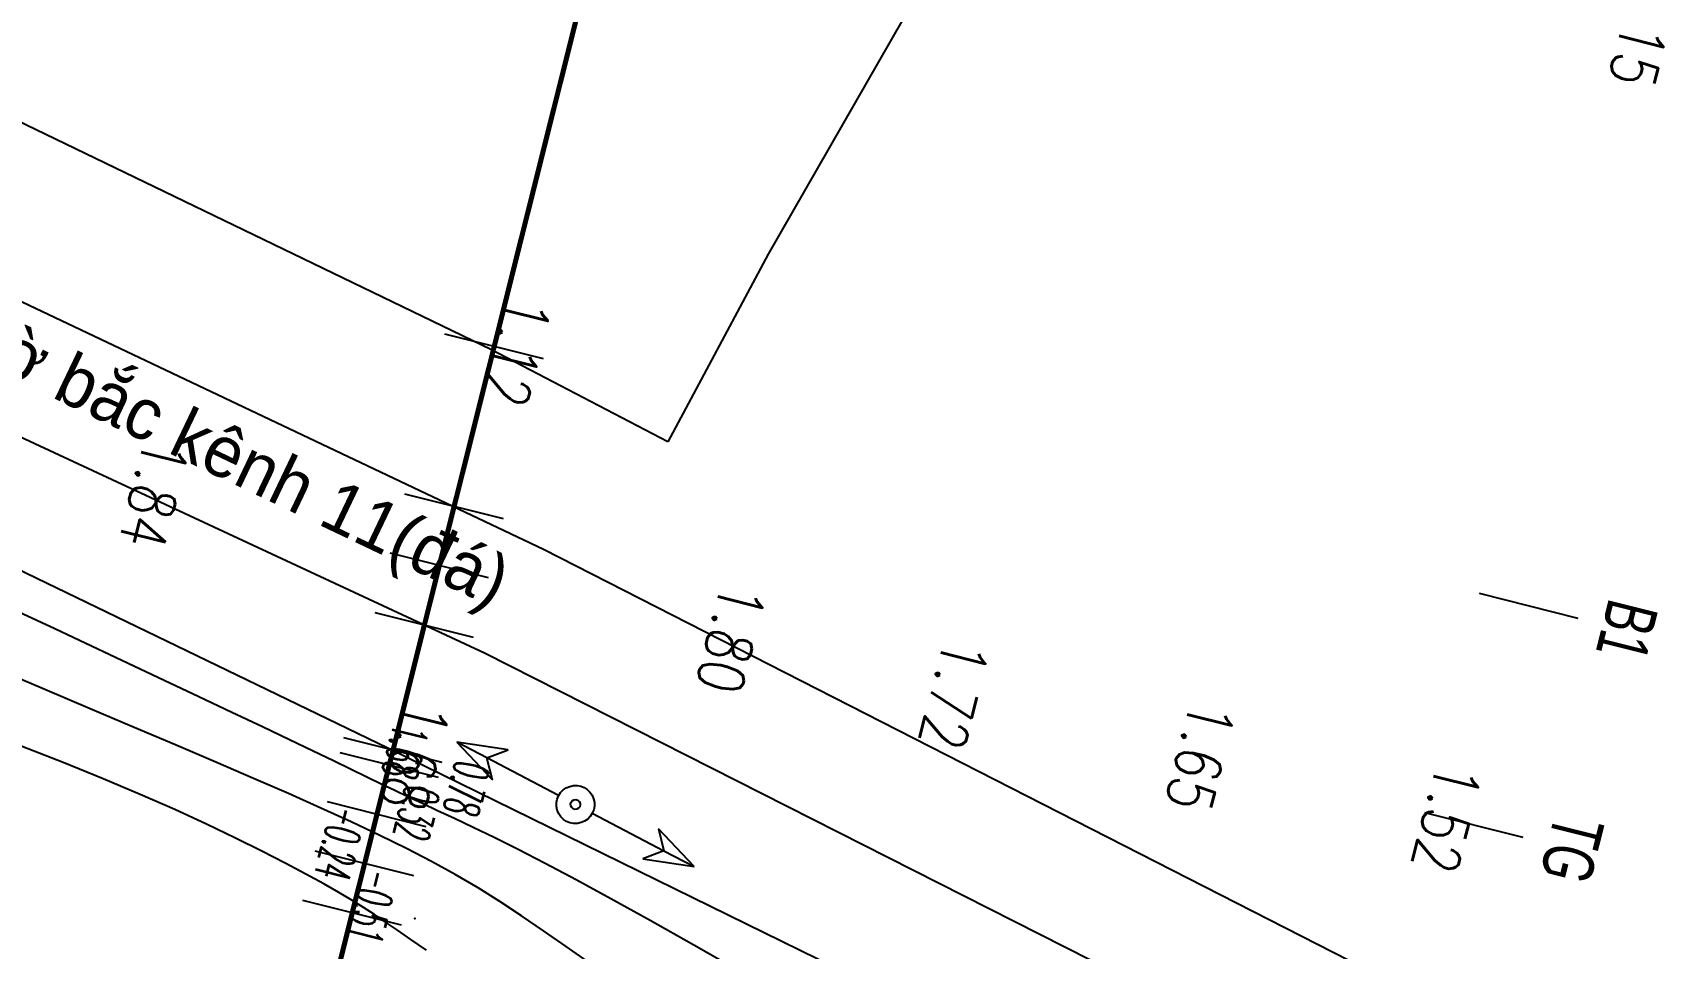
# Model space of a CAD drawing. Header units: metres. Extents: x 583412 to 583840, y 1186334 to 1187497.
# Drawn here: x 583726.14 to 583758.48, y 1187338.2 to 1187356.22 of the extents above; entities that cross this region are included whole.
import ezdxf
from ezdxf.enums import TextEntityAlignment as Align

# ---------------------------------------------------------------- set-up
doc = ezdxf.new("R2010")
doc.units = ezdxf.units.M
doc.header["$MEASUREMENT"] = 0
doc.linetypes.add('DASHDOT2', pattern=[0.5, 0.25, -0.125, 0, -0.125])
doc.layers.get('0').update_dxf_attribs({"lineweight": 35})
for name, color, linetype in [('$For$Printing$', 7, 'Continuous'), ('1111DONG MUC', 2, 'Continuous'), ('CaoDoTN', 2, 'Continuous'), ('DienHaThe-KHKS', 7, 'Continuous'), ('ENTCOC', 6, 'Continuous'), ('KS.leduongdat', 36, 'Continuous'), ('KS.raoxay', 2, 'TUONG-KHKS'), ('ks.text ks', 7, 'Continuous'), ('KS_muong ao', 4, 'TALUYPHAI-KHKS'), ('TENCOCTUYEN', 1, 'Continuous'), ('TimtuyenKS', 7, 'Continuous'), ('TimtuyenTK', 7, 'Continuous')]:
    doc.layers.add(name, color=color, linetype=linetype)
doc.styles.add('ChuSo', font='vnsimple.shx')
doc.styles.add('KT3', font='VHARIALN.TTF', dxfattribs={"width": 0.8, "height": 1.5})
doc.styles.add('TENSONG', font='VAPTIMI.TTF')
doc.linetypes.add('TALUYPHAI-KHKS', pattern='A,5,[130,ltypeshp,S=5,R=0,X=0,Y=-5],10,[130,ltypeshp,S=5,R=0,X=0,Y=-5],10,[130,ltypeshp,S=10,R=0,X=0,Y=-10],5', length=30)
doc.linetypes.add('TUONG-KHKS', pattern='A,0.25,-0.1,[132,ltypeshp,S=0.1,R=0,X=-0.1,Y=0],-0.1,1', length=1.45)

# ---------------------------------------------------------------- blocks, each defined once
blk = doc.blocks.new('CDHT')
at = {"layer": 'DienHaThe-KHKS', "color": 6}
for p, q in [((-5.58, 1.11), (-8.8, 0)), ((-5.58, 1.11), (-8.8, 0)), ((-5.58, 1.11), (-8.8, 0)), ((-5.58, 1.11), (-8.8, 0)), ((-6.56, 0), (-5.58, 1.11)), ((-6.56, 0), (-5.58, 1.11)), ((-6.56, 0), (-5.58, 1.11)), ((-6.56, 0), (-5.58, 1.11)), ((8.79, -0.01), (5.58, 1.1)), ((5.58, 1.1), (6.56, -0.01)), ((8.79, -0.01), (5.58, 1.1)), ((5.58, 1.1), (6.56, -0.01)), ((8.79, -0.01), (5.58, 1.1)), ((5.58, 1.1), (6.56, -0.01)), ((8.79, -0.01), (5.58, 1.1)), ((5.58, 1.1), (6.56, -0.01)), ((-8.8, 0), (-5.58, -1.11)), ((-6.56, 0), (-8.8, 0)), ((-8.8, 0), (-5.58, -1.11)), ((-6.56, 0), (-8.8, 0)), ((-8.8, 0), (-5.58, -1.11)), ((-6.56, 0), (-8.8, 0)), ((-8.8, 0), (-5.58, -1.11)), ((-6.56, 0), (-8.8, 0)), ((-1.25, 0), (-6.56, 0)), ((-5.58, -1.11), (-6.56, 0)), ((-1.25, 0), (-6.56, 0)), ((-5.58, -1.11), (-6.56, 0)), ((-1.25, 0), (-6.56, 0)), ((-5.58, -1.11), (-6.56, 0)), ((-1.25, 0), (-6.56, 0)), ((-5.58, -1.11), (-6.56, 0)), ((1.25, -0.01), (6.56, -0.01)), ((1.25, -0.01), (6.56, -0.01)), ((1.25, -0.01), (6.56, -0.01)), ((1.25, -0.01), (6.56, -0.01)), ((6.56, -0.01), (5.58, -1.12)), ((5.58, -1.12), (8.79, -0.01)), ((6.56, -0.01), (5.58, -1.12)), ((5.58, -1.12), (8.79, -0.01)), ((6.56, -0.01), (5.58, -1.12)), ((5.58, -1.12), (8.79, -0.01)), ((6.56, -0.01), (5.58, -1.12)), ((5.58, -1.12), (8.79, -0.01)), ((6.56, -0.01), (8.79, -0.01)), ((6.56, -0.01), (8.79, -0.01)), ((6.56, -0.01), (8.79, -0.01)), ((6.56, -0.01), (8.79, -0.01))]:
    blk.add_line(p, q, dxfattribs=at)
for major_axis in [(0.883, 0.883), (0.883, 0.883), (0.883, 0.883), (0.883, 0.883), (0.883, 0.883), (0.883, 0.883), (0.883, 0.883), (0.883, 0.883), (-0.226, 0.226), (-0.226, 0.226), (-0.226, 0.226), (-0.226, 0.226), (-0.226, 0.226), (-0.226, 0.226), (-0.226, 0.226), (-0.226, 0.226)]:
    blk.add_ellipse((0, -0.01), major_axis=major_axis, ratio=1, dxfattribs=at)

msp = doc.modelspace()

# ---------------------------------------------------------------- linework, layer by layer
at = {"layer": '$For$Printing$', "color": 252}
for p, q in [((583726.573, 1187344.487), (583725.867, 1187344.821)), ((583727.293, 1187344.148), (583726.573, 1187344.487)), ((583728.015, 1187343.808), (583727.293, 1187344.148)), ((583728.726, 1187343.473), (583728.015, 1187343.808)), ((583729.412, 1187343.149), (583728.726, 1187343.473)), ((583730.062, 1187342.843), (583729.412, 1187343.149)), ((583730.661, 1187342.56), (583730.062, 1187342.843)), ((583731.197, 1187342.305), (583730.661, 1187342.56)), ((583726.739, 1187341.856), (583725.909, 1187342.181)), ((583731.661, 1187342.083), (583731.197, 1187342.305)), ((583732.061, 1187341.891), (583731.661, 1187342.083)), ((583727.523, 1187341.539), (583726.739, 1187341.856)), ((583732.409, 1187341.722), (583732.061, 1187341.891)), ((583728.256, 1187341.229), (583727.523, 1187341.539)), ((583732.719, 1187341.572), (583732.409, 1187341.722)), ((583733.002, 1187341.434), (583732.719, 1187341.572)), ((583733.27, 1187341.305), (583733.002, 1187341.434)), ((583728.935, 1187340.93), (583728.256, 1187341.229)), ((583733.537, 1187341.178), (583733.27, 1187341.305)), ((583733.814, 1187341.048), (583733.537, 1187341.178)), ((583729.561, 1187340.643), (583728.935, 1187340.93)), ((583734.112, 1187340.909), (583733.814, 1187341.048)), ((583734.442, 1187340.756), (583734.112, 1187340.909)), ((583730.133, 1187340.371), (583729.561, 1187340.643)), ((583734.81, 1187340.581), (583734.442, 1187340.756)), ((583735.226, 1187340.38), (583734.81, 1187340.581)), ((583730.65, 1187340.115), (583730.133, 1187340.371)), ((583735.697, 1187340.145), (583735.226, 1187340.38)), ((583736.232, 1187339.87), (583735.697, 1187340.145)), ((583731.113, 1187339.878), (583730.65, 1187340.115)), ((583731.52, 1187339.662), (583731.113, 1187339.878)), ((583736.838, 1187339.55), (583736.232, 1187339.87)), ((583731.871, 1187339.469), (583731.52, 1187339.662)), ((583737.525, 1187339.177), (583736.838, 1187339.55)), ((583732.169, 1187339.299), (583731.871, 1187339.469)), ((583732.425, 1187339.147), (583732.169, 1187339.299)), ((583732.654, 1187339.004), (583732.425, 1187339.147)), ((583738.297, 1187338.747), (583737.525, 1187339.177)), ((583732.869, 1187338.864), (583732.654, 1187339.004)), ((583733.087, 1187338.717), (583732.869, 1187338.864)), ((583733.32, 1187338.557), (583733.087, 1187338.717)), ((583733.583, 1187338.376), (583733.32, 1187338.557)), ((583739.155, 1187338.264), (583738.297, 1187338.747)), ((583733.892, 1187338.165), (583733.583, 1187338.376)), ((583740.093, 1187337.732), (583739.155, 1187338.264))]:
    msp.add_line(p, q, dxfattribs=at)
at = {"layer": '$For$Printing$', "color": 40}
for p, q in [((583726.379, 1187343.293), (583725.458, 1187343.683)), ((583727.273, 1187342.914), (583726.379, 1187343.293)), ((583728.136, 1187342.549), (583727.273, 1187342.914)), ((583728.962, 1187342.198), (583728.136, 1187342.549)), ((583729.746, 1187341.863), (583728.962, 1187342.198)), ((583730.484, 1187341.545), (583729.746, 1187341.863)), ((583731.173, 1187341.245), (583730.484, 1187341.545)), ((583731.814, 1187340.96), (583731.173, 1187341.245)), ((583732.412, 1187340.687), (583731.814, 1187340.96)), ((583732.972, 1187340.423), (583732.412, 1187340.687)), ((583733.497, 1187340.165), (583732.972, 1187340.423)), ((583733.992, 1187339.909), (583733.497, 1187340.165)), ((583734.461, 1187339.651), (583733.992, 1187339.909)), ((583734.909, 1187339.39), (583734.461, 1187339.651)), ((583735.34, 1187339.121), (583734.909, 1187339.39)), ((583735.765, 1187338.841), (583735.34, 1187339.121)), ((583736.196, 1187338.547), (583735.765, 1187338.841)), ((583736.644, 1187338.235), (583736.196, 1187338.547)), ((583737.122, 1187337.903), (583736.644, 1187338.235))]:
    msp.add_line(p, q, dxfattribs=at)
at = {"layer": '1111DONG MUC'}
msp.add_point((583733.666, 1187338.784, 0.238), dxfattribs=at)
at = {"layer": 'ENTCOC'}
for p, q in [((583736.197, 1187349.809), (583734.257, 1187350.295)), ((583736.197, 1187349.809), (583734.257, 1187350.295)), ((583735.407, 1187346.657), (583733.467, 1187347.143)), ((583735.407, 1187346.657), (583733.467, 1187347.143)), ((583735.115, 1187345.493), (583733.175, 1187345.979)), ((583735.115, 1187345.493), (583733.175, 1187345.979)), ((583734.821, 1187344.319), (583732.881, 1187344.805)), ((583734.821, 1187344.319), (583732.881, 1187344.805)), ((583734.203, 1187341.855), (583732.263, 1187342.342)), ((583734.203, 1187341.855), (583732.263, 1187342.342)), ((583734.13, 1187341.564), (583732.191, 1187342.051)), ((583734.13, 1187341.564), (583732.191, 1187342.051)), ((583733.887, 1187340.594), (583731.947, 1187341.081)), ((583733.887, 1187340.594), (583731.947, 1187341.081)), ((583733.644, 1187339.624), (583731.704, 1187340.111)), ((583733.644, 1187339.624), (583731.704, 1187340.111)), ((583733.401, 1187338.654), (583731.461, 1187339.141)), ((583733.401, 1187338.654), (583731.461, 1187339.141))]:
    msp.add_line(p, q, dxfattribs=at)
at = {"layer": 'KS.leduongdat'}
for p, q in [((583697.324, 1187364.483), (583736.197, 1187346.061)), ((583696.036, 1187362.171), (583735.036, 1187344.016)), ((583736.197, 1187346.061), (583764.673, 1187331.533)), ((583735.036, 1187344.016), (583763.67, 1187329.52))]:
    msp.add_line(p, q, dxfattribs=at)
at = {"layer": 'KS.raoxay', "color": 0, "ltscale": 2}
for p, q in [((583766.222, 1187396.529), (583740.623, 1187351.866)), ((583735.172, 1187349.986), (583689.671, 1187371.961)), ((583740.623, 1187351.866), (583738.649, 1187348.169)), ((583738.649, 1187348.169), (583735.172, 1187349.986))]:
    msp.add_line(p, q, dxfattribs=at)
at = {"layer": 'KS_muong ao', "color": 125, "ltscale": 0.03}
for p, q in [((583719.333, 1187348.815), (583733.131, 1187342.15)), ((583733.131, 1187342.15), (583759.878, 1187329.032))]:
    msp.add_line(p, q, dxfattribs=at)
at = {"layer": 'TENCOCTUYEN'}
for p, q in [((583754.627, 1187345.189), (583756.567, 1187344.702)), ((583753.545, 1187340.872), (583755.485, 1187340.386))]:
    msp.add_line(p, q, dxfattribs=at)
at = {"layer": 'TimtuyenKS', "linetype": 'DASHDOT2', "ltscale": 5, "const_width": 0.1}
msp.add_lwpolyline([(583754.718, 1187427.796), (583497.925, 1186403.482)], dxfattribs=at)
at = {"layer": 'TimtuyenTK', "linetype": 'DASHDOT2', "ltscale": 5, "const_width": 0.1}
msp.add_lwpolyline([(583754.718, 1187427.796), (583497.925, 1186403.482)], dxfattribs=at)

# ---------------------------------------------------------------- block references
at = {"xscale": 0.2999999998969128, "yscale": 0.2999999998137355, "zscale": 0.2999999998969128, "rotation": 332.3651491012771}
msp.add_blockref('CDHT', (583736.828, 1187341.034, 1.764), dxfattribs=at)

# ---------------------------------------------------------------- texts
at = {"layer": '1111DONG MUC', "style": 'ChuSo', "width": 0.5}
msp.add_text('1.68', height=0.7, rotation=256.5354, dxfattribs=at).set_placement((583733.131, 1187342.15, 1.681), align=Align.CENTER)
at = {"layer": '1111DONG MUC', "linetype": 'Continuous', "style": 'ChuSo', "width": 0.5}
for s, p in [('0.78', (583734.344, 1187341.422)), ('0.32', (583733.359, 1187340.938)), ('-0.24', (583731.856, 1187340.349)), ('-0.51', (583732.484, 1187339.111))]:
    msp.add_text(s, height=0.7, rotation=255.9262, dxfattribs=at).set_placement(p, align=Align.CENTER)
at = {"layer": 'CaoDoTN', "style": 'ChuSo', "width": 0.8}
for s, p in [('1.15', (583757.424, 1187356.344)), ('1.12', (583735.227, 1187350.052)), ('1.84', (583728.093, 1187347.253)), ('1.80', (583739.451, 1187344.406)), ('1.72', (583743.845, 1187343.304)), ('1.68', (583733.233, 1187342.098)), ('1.65', (583748.695, 1187342.088)), ('1.52', (583753.545, 1187340.872))]:
    msp.add_text(s, height=0.9, rotation=255.9262, dxfattribs=at).set_placement(p, align=Align.CENTER)
at = {"layer": 'ks.text ks', "style": 'TENSONG'}
msp.add_text('ñöôøng bôø baéc keânh 11(ñaù)', height=1, rotation=334.4922, dxfattribs=at).set_placement((583727.979, 1187348.349), align=Align.CENTER)
at = {"layer": 'TENCOCTUYEN', "style": 'KT3', "width": 0.8}
for s, p in [('B1', (583757.537, 1187344.459)), ('TG', (583756.455, 1187340.143))]:
    msp.add_text(s, height=1, rotation=255.9262, dxfattribs=at).set_placement(p, align=Align.MIDDLE_CENTER)

doc.saveas('drawing.dxf')
